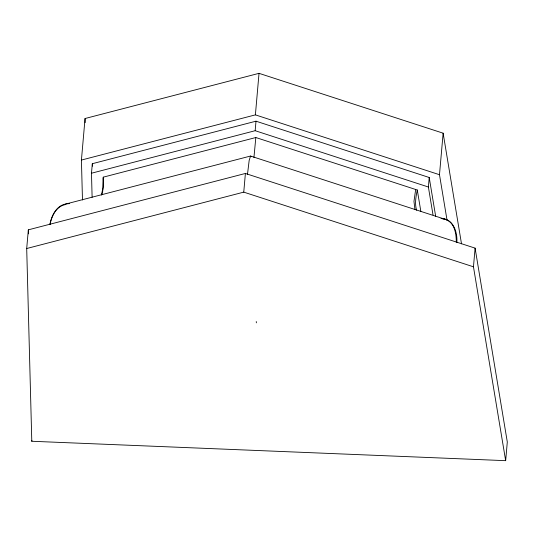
<?xml version="1.0" encoding="UTF-8"?>
<svg xmlns="http://www.w3.org/2000/svg" width="534" height="534" viewBox="0 0 534 534"><rect width="100%" height="100%" fill="white"/><g stroke="black" fill="none" stroke-linecap="round" stroke-linejoin="round"><path stroke-width="0.8" d="M456.316 242.349C456.296 233.912 454.808 222.565 445.536 219.427L250.533 156.035L249.158 160.487L247.469 174.518M420.839 211.384L417.288 190.017L255.826 137.525L253.93 157.57M26.7 248.517L28.335 229.84L245.393 173.457L475.093 248.13L507.3 441.992L505.665 460.668L31.793 441.264L26.7 248.517L243.758 192.133L473.464 266.806L505.665 460.668M31.793 441.264L31.873 440.39M82.476 200.01L81.422 160.06L85.053 118.521L259.023 73.332L443.127 133.186L461.509 243.844M92.115 197.306L91.481 173.223L92.315 163.704L256 121.185L429.216 177.495L435.651 216.217M243.758 192.133L245.393 173.457M81.422 160.06L255.392 114.87L259.023 73.332M91.481 173.223L255.165 130.703L256 121.185M433.014 214.895L428.388 187.013L429.216 177.495M447.118 220.622L439.489 174.718L443.127 133.186M473.464 266.806L475.093 248.13M102.942 190.044L103.269 178.076M415.672 189.49L413.97 201.385L414.951 209.502M102.475 192.333L102.788 190.812M417.288 190.017C415.959 196.585 414.564 203.648 416.613 210.229M49.929 224.447C51.531 215.189 57.091 204.315 67.684 203.754M49.989 224.494C51.725 216.103 56.11 206.211 65.522 204.555M101.894 194.416L102.321 193.101M101.36 195.05L103.155 187.26L103.249 177.161L255.826 137.525M65.495 204.101L250.533 156.035L250.993 156.729M68.005 203.721L69.6 203.621M442.512 218.867L443.073 218.94M441.017 218.506C453.386 218.539 457.631 232.31 456.844 242.583M443.32 218.84L445.536 219.427M255.392 114.87L439.489 174.718M255.165 130.703L428.388 187.013M256.247 321.548L256.367 322.843M103.249 177.161L103.336 180.425M92.315 163.704L92.382 166.194M85.053 118.521L85.166 122.687M28.335 229.84L28.442 233.852"/></g></svg>
